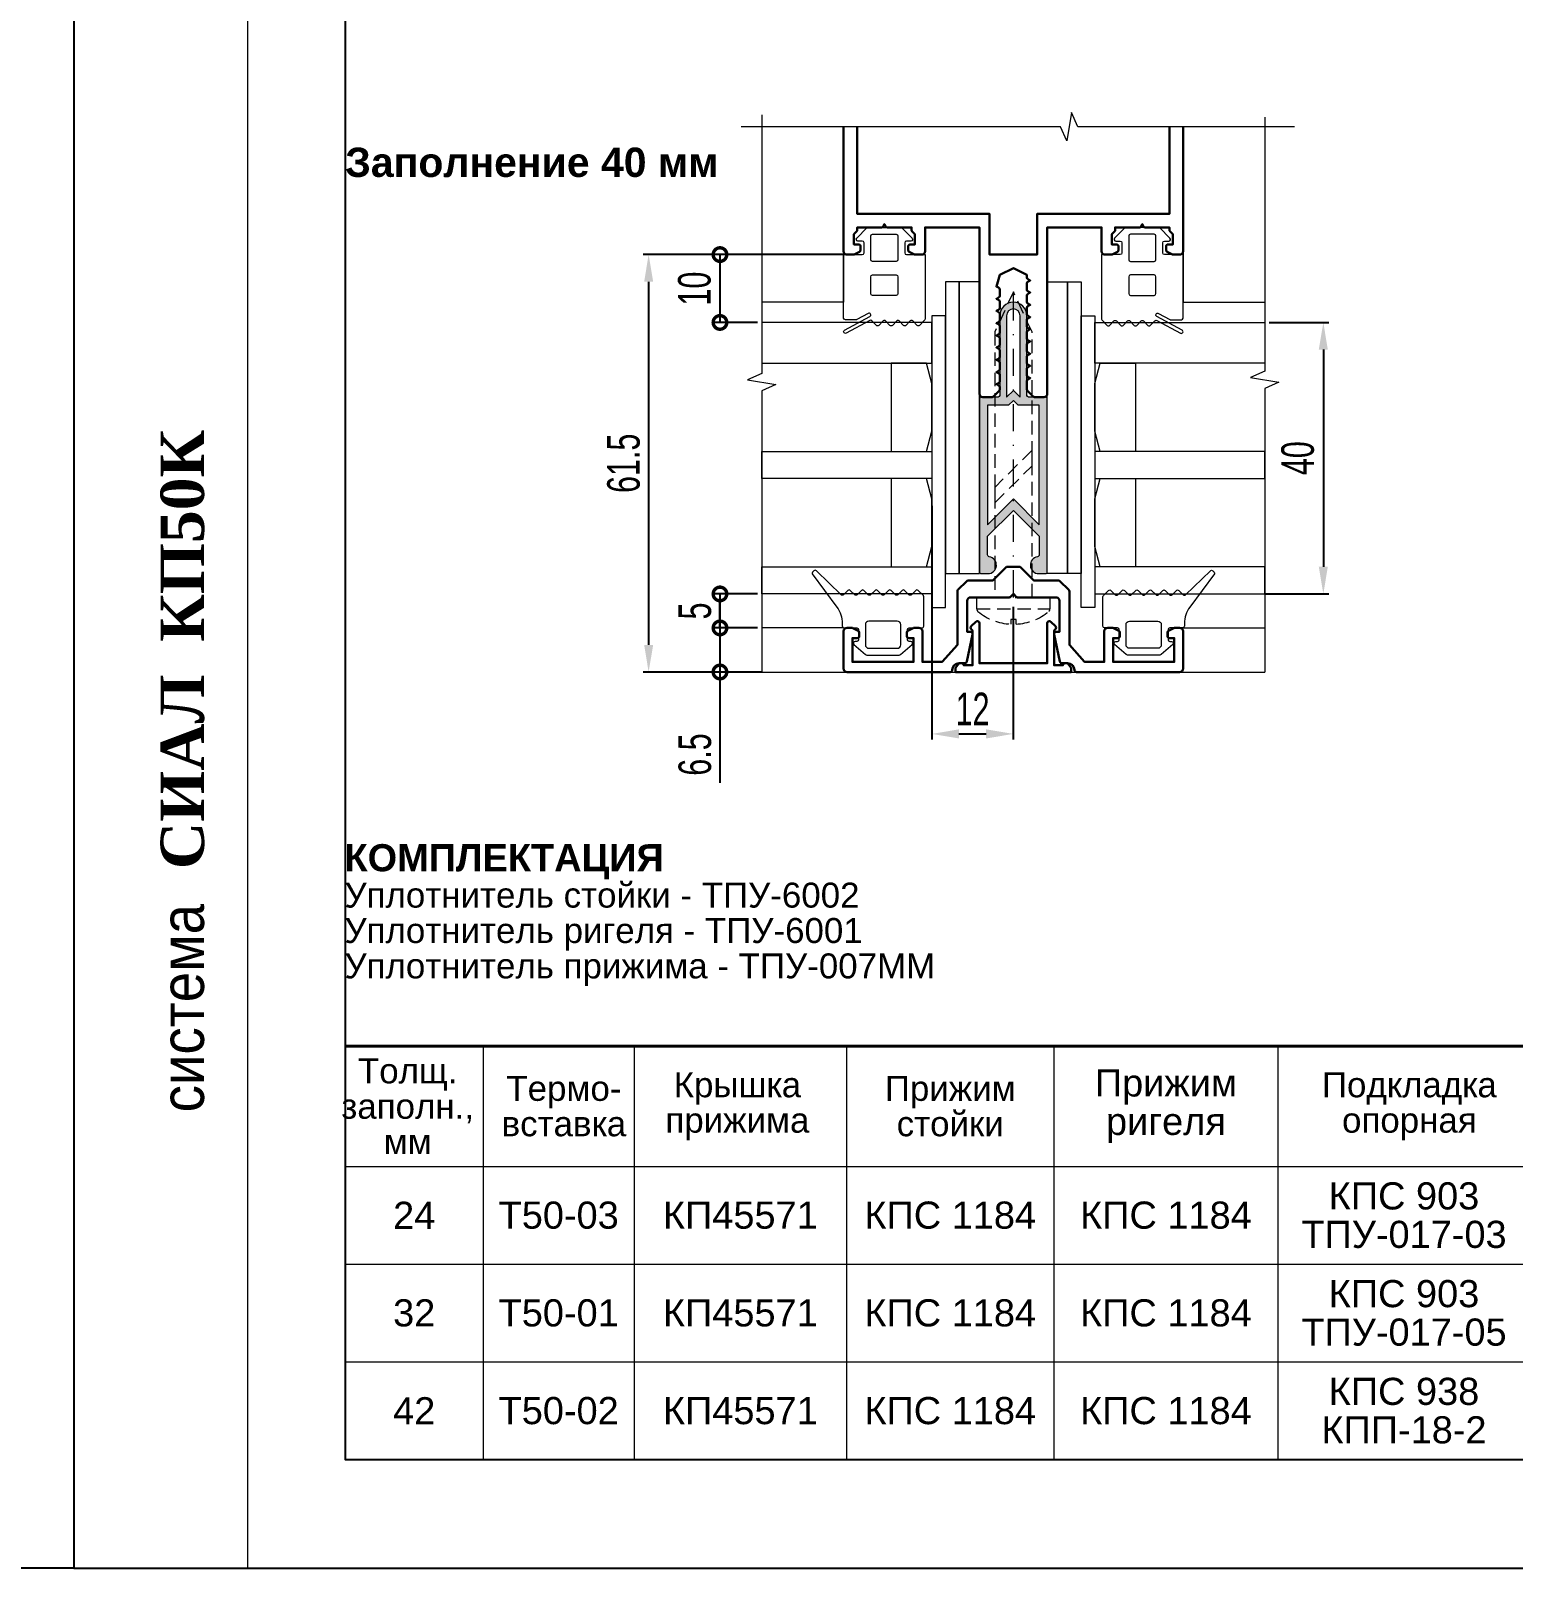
# Model space of a CAD drawing. Extents: x -37 to 8820, y -336 to 478.
# Drawn here: x 7346 to 7482.6, y 0 to 141.6 of the extents above; entities that cross this region are included whole.
import ezdxf
from ezdxf.enums import TextEntityAlignment as Align

# ---------------------------------------------------------------- set-up
doc = ezdxf.new("R2010")
doc.units = 0
doc.header["$LTSCALE"] = 5
doc.linetypes.add('DASHDOT', pattern=[1, 0.5, -0.25, 0, -0.25])
doc.linetypes.add('HIDDEN', pattern=[0.375, 0.25, -0.125])
doc.layers.get('0').update_dxf_attribs({"linetype": 'CONTINUOUS', "lineweight": 30})
doc.layers.get('DEFPOINTS').update_dxf_attribs({"linetype": 'CONTINUOUS'})
for name, color, linetype, lineweight in [('1', 6, 'DASHDOT', 13), ('2', 3, 'HIDDEN', 13), ('3', 1, 'CONTINUOUS', 20), ('Dimentions', 5, 'CONTINUOUS', 15), ('Glass', 5, 'CONTINUOUS', 20), ('Герлен', 7, 'CONTINUOUS', 60), ('Зигзаг', 1, 'CONTINUOUS', 15), ('Конструкции', 252, 'CONTINUOUS', 20), ('Подкладки', 1, 'CONTINUOUS', 20), ('Рамки', 1, 'CONTINUOUS', 15), ('Текстовый', 7, 'CONTINUOUS', 9), ('Уплотнители', 1, 'CONTINUOUS', 20), ('Штриховка', 1, 'CONTINUOUS', 5)]:
    doc.layers.add(name, color=color, linetype=linetype, lineweight=lineweight)
doc.layers.add('Скрытые', color=14, linetype='CONTINUOUS', plot=False)
doc.styles.add('3', font='RUSS.SHX', dxfattribs={"width": 0.7, "height": 3})
doc.styles.add('4', font='RUSS.shx', dxfattribs={"width": 0.7, "height": 3.5})
doc.styles.add('Каталожный', font='arial.ttf', dxfattribs={"height": 2.5})
doc.styles.add('Фирм', font='arial.ttf', dxfattribs={"height": 3.5})
doc.styles.add('Фирм5', font='timesbd.ttf', dxfattribs={"height": 4})
doc.dimstyles.new('MX1_6', dxfattribs={"dimtxt": 3, "dimasz": 2.5, "dimexe": 0.5, "dimexo": 0, "dimgap": 0.8, "dimtad": 1, "dimlfac": 1.6, "dimdsep": 46, "dimtxsty": '3', "dimcen": 0, "dimclrd": 256, "dimclre": 256, "dimclrt": 256, "dimaunit": 1, "dimadec": 0, "dimazin": 0, "dimtfac": 1, "dimtmove": 0, "dimatfit": 1, "dimfxl": 1, "dimtvp": 1, "dimtolj": 1, "dimtzin": 0, "dimarcsym": 0})

# ---------------------------------------------------------------- blocks, each defined once
blk = doc.blocks.new('*D259')
at = {"layer": 'DEFPOINTS', "color": 0, "linetype": 'Continuous', "transparency": 16777216}
for p in [(7460.07, 114.72), (7459.68, 89.72), (7465.07, 89.72)]:
    blk.add_point(p, dxfattribs=at)
at = {"layer": 'Dimentions', "linetype": 'Continuous', "lineweight": -2, "transparency": 16777216}
for p, q in [((7460.07, 114.72), (7465.57, 114.72)), ((7465.07, 112.22), (7465.07, 92.22)), ((7459.68, 89.72), (7465.57, 89.72))]:
    blk.add_line(p, q, dxfattribs=at)
at = {"layer": 'Dimentions', "linetype": 'Continuous', "transparency": 16777216}
for points in [[(7464.65, 112.22), (7465.48, 112.22), (7465.07, 114.72)], [(7464.65, 92.22), (7465.48, 92.22), (7465.07, 89.72)]]:
    blk.add_solid(points, dxfattribs=at)
at = {"layer": 'Dimentions', "linetype": 'Continuous', "transparency": 16777216, "insert": (7462.72, 102.22), "char_height": 3, "attachment_point": 5, "rotation": 90, "style": '3'}
blk.add_mtext('\\A1;40', dxfattribs=at)
blk = doc.blocks.new('_DotSmall')
at = {"color": 0, "linetype": 'ByBlock', "const_width": 0.5}
blk.add_lwpolyline([(-0.0625, 0, 1), (0.0625, 0, 1)], format="xyb", close=True, dxfattribs=at)
blk = doc.blocks.new('*D260')
at = {"layer": 'DEFPOINTS', "color": 0, "linetype": 'Continuous', "transparency": 16777216}
for p in [(7412.98, 89.72), (7409.51, 86.59), (7412.98, 86.59)]:
    blk.add_point(p, dxfattribs=at)
at = {"layer": 'Dimentions', "linetype": 'Continuous', "lineweight": -2, "transparency": 16777216}
for p, q in [((7412.98, 89.72), (7409.01, 89.72)), ((7409.51, 89.72), (7409.51, 86.59)), ((7412.98, 86.59), (7409.01, 86.59))]:
    blk.add_line(p, q, dxfattribs=at)
at = {"layer": 'Dimentions', "linetype": 'Continuous', "lineweight": -2, "transparency": 16777216, "xscale": 2.5, "yscale": 2.5, "zscale": 2.5}
for p, rotation in [((7409.51, 89.72), 90), ((7409.51, 86.59), 270)]:
    blk.add_blockref('_DotSmall', p, dxfattribs=dict(at, rotation=rotation))
at = {"layer": 'Dimentions', "linetype": 'Continuous', "transparency": 16777216, "insert": (7407.21, 88.15), "char_height": 3, "attachment_point": 5, "rotation": 90, "style": '3'}
blk.add_mtext('\\A1;5', dxfattribs=at)
blk = doc.blocks.new('*D261')
at = {"layer": 'DEFPOINTS', "color": 0, "linetype": 'Continuous', "transparency": 16777216}
for p in [(7412.98, 86.59), (7409.51, 82.53), (7413.37, 82.53)]:
    blk.add_point(p, dxfattribs=at)
at = {"layer": 'Dimentions', "linetype": 'Continuous', "lineweight": -2, "transparency": 16777216}
for p, q in [((7409.51, 86.59), (7409.51, 89.09)), ((7412.98, 86.59), (7409.01, 86.59)), ((7409.51, 86.59), (7409.51, 82.53)), ((7413.37, 82.53), (7409.01, 82.53)), ((7409.51, 82.53), (7409.51, 72.33))]:
    blk.add_line(p, q, dxfattribs=at)
at = {"layer": 'Dimentions', "linetype": 'Continuous', "lineweight": -2, "transparency": 16777216, "xscale": 2.5, "yscale": 2.5, "zscale": 2.5}
for p, rotation in [((7409.51, 86.59), 270), ((7409.51, 82.53), 90)]:
    blk.add_blockref('_DotSmall', p, dxfattribs=dict(at, rotation=rotation))
at = {"layer": 'Dimentions', "linetype": 'Continuous', "transparency": 16777216, "insert": (7407.21, 74.93), "char_height": 3, "attachment_point": 5, "rotation": 90, "style": '3'}
blk.add_mtext('\\A1;6.5', dxfattribs=at)
blk = doc.blocks.new('*D262')
at = {"layer": 'DEFPOINTS', "color": 0, "linetype": 'Continuous', "transparency": 16777216}
for p in [(7420.9, 120.97), (7409.51, 114.72), (7412.98, 114.72)]:
    blk.add_point(p, dxfattribs=at)
at = {"layer": 'Dimentions', "linetype": 'Continuous', "lineweight": -2, "transparency": 16777216}
for p, q in [((7420.9, 120.97), (7409.01, 120.97)), ((7409.51, 120.97), (7409.51, 114.72)), ((7412.98, 114.72), (7409.01, 114.72))]:
    blk.add_line(p, q, dxfattribs=at)
at = {"layer": 'Dimentions', "linetype": 'Continuous', "lineweight": -2, "transparency": 16777216, "xscale": 2.5, "yscale": 2.5, "zscale": 2.5}
for p, rotation in [((7409.51, 120.97), 90), ((7409.51, 114.72), 270)]:
    blk.add_blockref('_DotSmall', p, dxfattribs=dict(at, rotation=rotation))
at = {"layer": 'Dimentions', "linetype": 'Continuous', "transparency": 16777216, "insert": (7407.17, 117.84), "char_height": 3, "attachment_point": 5, "rotation": 90, "style": '3'}
blk.add_mtext('\\A1;10', dxfattribs=at)
blk = doc.blocks.new('*D263')
at = {"layer": 'DEFPOINTS', "color": 0, "linetype": 'Continuous', "transparency": 16777216}
for p in [(7413.19, 120.97), (7402.94, 82.53), (7413.37, 82.53)]:
    blk.add_point(p, dxfattribs=at)
at = {"layer": 'Dimentions', "linetype": 'Continuous', "lineweight": -2, "transparency": 16777216}
for p, q in [((7413.19, 120.97), (7402.44, 120.97)), ((7402.94, 118.47), (7402.94, 85.03)), ((7413.37, 82.53), (7402.44, 82.53))]:
    blk.add_line(p, q, dxfattribs=at)
at = {"layer": 'Dimentions', "linetype": 'Continuous', "transparency": 16777216}
for points in [[(7402.53, 118.47), (7403.36, 118.47), (7402.94, 120.97)], [(7402.53, 85.03), (7403.36, 85.03), (7402.94, 82.53)]]:
    blk.add_solid(points, dxfattribs=at)
at = {"layer": 'Dimentions', "linetype": 'Continuous', "transparency": 16777216, "insert": (7400.64, 101.75), "char_height": 3, "attachment_point": 5, "rotation": 90, "style": '3'}
blk.add_mtext('\\A1;61.5', dxfattribs=at)
blk = doc.blocks.new('KP45571')
at = {"lineweight": -2, "flags": 128}
blk.add_lwpolyline([(6.21, -5.01, -0.414214), (6.21, -5.44), (5.54, -6.11, -0.668179), (5, -5.88), (5, 0), (-5, 0), (-5, -5.88, -0.668179), (-5.54, -6.11), (-6.21, -5.44, -0.414214), (-6.21, -5.01), (-6, -4.8), (-6, 0.3), (-7.3, 0.3), (-7.3, 0.3, -0.414214), (-7.6, 0), (-8, 0), (-8.5, 0.7), (-8.5, 1.3), (8.5, 1.3), (8.5, 0.7), (8, 0), (7.6, 0, -0.414214), (7.3, 0.3), (6, 0.3), (6, -4.8)], format="xyb", close=True, dxfattribs=at)
at = {"layer": '3', "style": '4', "width": 0.7, "flags": 3}
blk.add_attdef('КП45571', (0, 1.3), '', height=3.5, dxfattribs=at)
blk = doc.blocks.new('*D1093')
at = {"layer": 'DEFPOINTS', "color": 0, "linetype": 'Continuous', "transparency": 16777216}
for p in [(7429.02, 97.84), (7436.52, 88.53), (7436.52, 76.83)]:
    blk.add_point(p, dxfattribs=at)
at = {"layer": 'Dimentions', "linetype": 'Continuous', "lineweight": -2, "transparency": 16777216}
for p, q in [((7429.02, 97.84), (7429.02, 76.33)), ((7436.52, 88.53), (7436.52, 76.33)), ((7431.52, 76.83), (7434.02, 76.83))]:
    blk.add_line(p, q, dxfattribs=at)
at = {"layer": 'Dimentions', "linetype": 'Continuous', "transparency": 16777216}
for points in [[(7431.52, 77.25), (7431.52, 76.41), (7429.02, 76.83)], [(7434.02, 77.25), (7434.02, 76.41), (7436.52, 76.83)]]:
    blk.add_solid(points, dxfattribs=at)
at = {"layer": 'Dimentions', "linetype": 'Continuous', "transparency": 16777216, "insert": (7432.77, 79.13), "char_height": 3, "attachment_point": 5, "style": '3'}
blk.add_mtext('\\A1;12', dxfattribs=at)

msp = doc.modelspace()

# ---------------------------------------------------------------- hatches: boundary and pattern name
at = {"layer": 'Штриховка'}
h = msp.add_hatch(color=256, dxfattribs=at)
edge = h.paths.add_edge_path(flags=16)
edge.add_line((7436.5242, 108.4651), (7437.1492, 107.8401))
edge.add_line((7437.1492, 107.8401), (7437.1492, 115.3401))
edge.add_arc((7436.5242, 115.3401), 0.625, 0, 180)
edge.add_line((7435.8992, 115.3401), (7435.8992, 107.8401))
edge.add_line((7435.8992, 107.8401), (7436.5242, 108.4651))
h.paths.add_polyline_path([(7436.9635, 107.0901), (7436.5242, 107.5294), (7436.0848, 107.0901), (7434.1492, 107.0901), (7434.1492, 96.0882), (7436.5242, 98.4632), (7438.8992, 96.0882), (7438.8992, 107.0901)], flags=16)
edge = h.paths.add_edge_path()
edge.add_line((7439.4617, 107.8401), (7437.9304, 107.8401))
edge.add_arc((7437.9304, 107.9963), 0.1562, 180, 270, ccw=False)
edge.add_line((7437.7742, 107.9963), (7437.7742, 112.0901))
edge.add_arc((7437.6804, 112.2151), 0.1562, 306.869898, 413.130102)
edge.add_line((7437.7742, 112.3401), (7437.7742, 115.3401))
edge.add_arc((7436.5242, 115.3401), 1.25, 0, 180)
edge.add_line((7435.2742, 115.3401), (7435.2742, 112.3401))
edge.add_arc((7435.3679, 112.2151), 0.1562, 126.869898, 233.130102)
edge.add_line((7435.2742, 112.0901), (7435.2742, 107.9963))
edge.add_arc((7435.1179, 107.9963), 0.1562, -90, 0, ccw=False)
edge.add_line((7435.1179, 107.8401), (7433.5867, 107.8401))
edge.add_arc((7433.5867, 107.6526), 0.1875, 90, 180)
edge.add_line((7433.3992, 107.6526), (7433.3992, 91.7776))
edge.add_arc((7433.5867, 91.7776), 0.1875, 180, 270)
edge.add_line((7433.5867, 91.5901), (7434.1804, 91.5901))
edge.add_arc((7434.1804, 92.3713), 0.7812, 270, 440.718201)
edge.add_arc((7434.3367, 93.3274), 0.1875, 180, 260.718201, ccw=False)
edge.add_line((7434.1492, 93.3274), (7434.1492, 95.0276))
edge.add_line((7434.1492, 95.0276), (7436.5242, 97.4026))
edge.add_line((7436.5242, 97.4026), (7438.8992, 95.0276))
edge.add_line((7438.8992, 95.0276), (7438.8992, 93.3274))
edge.add_arc((7438.7117, 93.3274), 0.1875, -80.718201, 0, ccw=False)
edge.add_arc((7438.8679, 92.3713), 0.7813, 99.281799, 270)
edge.add_line((7438.8679, 91.5901), (7439.4617, 91.5901))
edge.add_arc((7439.4617, 91.7776), 0.1875, 270, 360)
edge.add_line((7439.6492, 91.7776), (7439.6492, 107.6526))
edge.add_arc((7439.4617, 107.6526), 0.1875, 0, 90)

# ---------------------------------------------------------------- linework, layer by layer
msp.add_lwpolyline([(7420.8992, 132.7289), (7420.8992, 121.2776, 0.41421356), (7421.2117, 120.9651), (7421.7924, 120.9651, 0.11643382), (7421.8762, 120.9849), (7422.358, 121.2258, 0.28407904), (7422.4617, 121.3935), (7422.4617, 121.7151, 0.41421356), (7422.2742, 121.9026), (7421.8367, 121.9026), (7421.8367, 122.8401), (7422.0942, 123.0977, 0.19891237), (7422.1492, 123.2303), (7422.1492, 123.4651), (7424.377, 123.4651, 0.28407904), (7424.5447, 123.5687), (7424.6492, 123.7776), (7424.7536, 123.5687, 0.28407904), (7424.9213, 123.4651), (7427.1492, 123.4651), (7427.1492, 123.2303, 0.19891237), (7427.2041, 123.0977), (7427.4617, 122.8401), (7427.4617, 121.9026), (7427.0242, 121.9026, 0.41421356), (7426.8367, 121.7151), (7426.8367, 121.3935, 0.28407904), (7426.9403, 121.2258), (7427.4221, 120.9849, 0.11643382), (7427.5059, 120.9651), (7428.0867, 120.9651, 0.41421356), (7428.3992, 121.2776), (7428.3992, 123.4651), (7433.3992, 123.4651), (7433.3992, 108.1526, 0.41421356), (7433.7117, 107.8401), (7434.5715, 107.8401, 0.19891237), (7434.7041, 107.895), (7435.2192, 108.4102, 0.19891237), (7435.2742, 108.5428), (7435.2742, 108.7555, 0.28407904), (7435.1705, 108.9232), (7434.9617, 109.0276), (7435.1705, 109.132, 0.28407904), (7435.2742, 109.2997), (7435.2742, 109.8805, 0.28407904), (7435.1705, 110.0482), (7434.9617, 110.1526), (7435.1705, 110.257, 0.28407904), (7435.2742, 110.4247), (7435.2742, 111.0055, 0.28407904), (7435.1705, 111.1732), (7434.9617, 111.2776), (7435.1705, 111.382, 0.28407904), (7435.2742, 111.5497), (7435.2742, 112.1305, 0.28407904), (7435.1705, 112.2982), (7434.9617, 112.4026), (7435.1705, 112.507, 0.28407904), (7435.2742, 112.6747), (7435.2742, 113.2555, 0.28407904), (7435.1705, 113.4232), (7434.9617, 113.5276), (7435.1705, 113.632, 0.28407904), (7435.2742, 113.7997), (7435.2742, 114.3805, 0.28407904), (7435.1705, 114.5482), (7434.9617, 114.6526), (7435.1705, 114.757, 0.28407904), (7435.2742, 114.9247), (7435.2742, 115.5055, 0.28407904), (7435.1705, 115.6732), (7434.9617, 115.7776), (7435.1705, 115.882, 0.28407904), (7435.2742, 116.0497), (7435.2742, 116.6305, 0.28407904), (7435.1705, 116.7982), (7434.9617, 116.9026), (7435.1705, 117.007, 0.28407904), (7435.2742, 117.1747), (7435.2742, 117.7555, 0.28407904), (7435.1705, 117.9232), (7434.9617, 118.0276), (7435.2742, 119.0901), (7436.5242, 119.7151), (7437.7742, 119.0901), (7437.7742, 118.8622, 0.28407904), (7437.8778, 118.6945), (7438.0867, 118.5901), (7437.8778, 118.4857, 0.28407904), (7437.7742, 118.318), (7437.7742, 117.7372, 0.28407904), (7437.8778, 117.5695), (7438.0867, 117.4651), (7437.8778, 117.3607, 0.28407904), (7437.7742, 117.193), (7437.7742, 116.6122, 0.28407904), (7437.8778, 116.4445), (7438.0867, 116.3401), (7437.8778, 116.2357, 0.28407904), (7437.7742, 116.068), (7437.7742, 115.4872, 0.28407904), (7437.8778, 115.3195), (7438.0867, 115.2151), (7437.8778, 115.1107, 0.28407904), (7437.7742, 114.943), (7437.7742, 114.3622, 0.28407904), (7437.8778, 114.1945), (7438.0867, 114.0901), (7437.8778, 113.9857, 0.28407904), (7437.7742, 113.818), (7437.7742, 113.2372, 0.28407904), (7437.8778, 113.0695), (7438.0867, 112.9651), (7437.8778, 112.8607, 0.28407904), (7437.7742, 112.693), (7437.7742, 112.1122, 0.28407904), (7437.8778, 111.9445), (7438.0867, 111.8401), (7437.8778, 111.7357, 0.28407904), (7437.7742, 111.568), (7437.7742, 110.9872, 0.28407904), (7437.8778, 110.8195), (7438.0867, 110.7151), (7437.8778, 110.6107, 0.28407904), (7437.7742, 110.443), (7437.7742, 109.8622, 0.28407904), (7437.8778, 109.6945), (7438.0867, 109.5901), (7437.8778, 109.4857, 0.28407904), (7437.7742, 109.318), (7437.7742, 108.5428, 0.19891237), (7437.8291, 108.4102), (7438.3442, 107.895, 0.19891237), (7438.4768, 107.8401), (7439.3367, 107.8401, 0.41421356), (7439.6492, 108.1526), (7439.6492, 123.4651), (7444.6492, 123.4651), (7444.6492, 121.2776, 0.41421356), (7444.9617, 120.9651), (7445.5424, 120.9651, 0.11643382), (7445.6262, 120.9849), (7446.108, 121.2258, 0.28407904), (7446.2117, 121.3935), (7446.2117, 121.7151, 0.41421356), (7446.0242, 121.9026), (7445.5867, 121.9026), (7445.5867, 122.8401), (7445.8442, 123.0977, 0.19891237), (7445.8992, 123.2303), (7445.8992, 123.4651), (7448.127, 123.4651, 0.28407904), (7448.2947, 123.5687), (7448.3992, 123.7776), (7448.5036, 123.5687, 0.28407904), (7448.6713, 123.4651), (7450.8992, 123.4651), (7450.8992, 123.2303, 0.19891237), (7450.9541, 123.0977), (7451.2117, 122.8401), (7451.2117, 121.9026), (7450.7742, 121.9026, 0.41421356), (7450.5867, 121.7151), (7450.5867, 121.3935, 0.28407904), (7450.6903, 121.2258), (7451.1721, 120.9849, 0.11643382), (7451.2559, 120.9651), (7451.8367, 120.9651, 0.41421356), (7452.1492, 121.2776), (7452.1492, 132.7289)], format="xyb")
msp.add_lwpolyline([(7422.1492, 132.7289), (7422.1492, 124.7151), (7434.3367, 124.7151), (7434.3367, 120.9651), (7438.7117, 120.9651), (7438.7117, 124.7151), (7450.8992, 124.7151), (7450.8992, 132.7289)])
msp.add_lwpolyline([(7446.1492, 85.6526, 0.41421356), (7446.3367, 85.8401), (7446.3367, 86.1617, 0.28407904), (7446.233, 86.3294), (7445.7512, 86.5703, 0.11643382), (7445.6674, 86.5901), (7445.2117, 86.5901, 0.41421356), (7444.8992, 86.2776), (7444.8992, 83.4651), (7443.0867, 83.4651), (7441.6804, 85.0276), (7441.6804, 89.9499, 0.19891237), (7441.6255, 90.0825), (7440.7978, 90.9102, 0.19891237), (7440.6652, 90.9651), (7438.3992, 90.9651), (7437.2041, 92.1602, 0.19891237), (7437.0715, 92.2151), (7435.9768, 92.2151, 0.19891237), (7435.8442, 92.1602), (7434.6492, 90.9651), (7432.3831, 90.9651, 0.19891237), (7432.2505, 90.9102), (7431.4228, 90.0825, 0.19891237), (7431.3679, 89.9499), (7431.3679, 85.0276), (7429.9617, 83.4651), (7428.1492, 83.4651), (7428.1492, 86.2776, 0.41421356), (7427.8367, 86.5901), (7427.3809, 86.5901, 0.11643382), (7427.2971, 86.5703), (7426.8153, 86.3294, 0.28407904), (7426.7117, 86.1617), (7426.7117, 85.8401, 0.41421356), (7426.8992, 85.6526), (7427.3367, 85.6526), (7427.3367, 83.4651), (7421.7117, 83.4651), (7421.7117, 85.6526), (7422.1492, 85.6526, 0.41421356), (7422.3367, 85.8401), (7422.3367, 86.1617, 0.28407904), (7422.233, 86.3294), (7421.7512, 86.5703, 0.11643382), (7421.6674, 86.5901), (7421.2117, 86.5901, 0.41421356), (7420.8992, 86.2776), (7420.8992, 82.8401, 0.41421356), (7421.2117, 82.5276), (7430.7117, 82.5276, 0.41421356), (7430.8992, 82.7151, -0.41421356), (7431.5242, 83.3401), (7432.0553, 83.3401, 0.35411857), (7432.2387, 83.4886), (7432.7701, 85.9886, 0.47697553), (7432.5867, 86.2151), (7432.2742, 86.2151), (7432.2742, 89.0901, -0.41421356), (7432.5867, 89.4026), (7436.134, 89.4026, 0.19891237), (7436.2666, 89.4575), (7436.5242, 89.7151), (7436.7817, 89.4575, 0.19891237), (7436.9143, 89.4026), (7440.4617, 89.4026, -0.41421356), (7440.7742, 89.0901), (7440.7742, 86.2151), (7440.4617, 86.2151, 0.47697553), (7440.2782, 85.9886), (7440.8096, 83.4886, 0.35411857), (7440.993, 83.3401), (7441.5242, 83.3401, -0.41421356), (7442.1492, 82.7151, 0.41421356), (7442.3367, 82.5276), (7451.8367, 82.5276, 0.41421356), (7452.1492, 82.8401), (7452.1492, 86.2776, 0.41421356), (7451.8367, 86.5901), (7451.3809, 86.5901, 0.11643382), (7451.2971, 86.5703), (7450.8153, 86.3294, 0.28407904), (7450.7117, 86.1617), (7450.7117, 85.8401, 0.41421356), (7450.8992, 85.6526), (7451.3367, 85.6526), (7451.3367, 83.4651), (7445.7117, 83.4651), (7445.7117, 85.6526)], format="xyb", close=True)
at = {"layer": '1'}
msp.add_line((7436.5242, 89.4026), (7436.5242, 117.5276), dxfattribs=at)
at = {"layer": '2'}
msp.add_line((7433.1492, 88.3465), (7439.8992, 88.3465), dxfattribs=at)
for points in [[(7438.2429, 89.4026), (7438.2429, 113.8417), (7436.5242, 117.5276), (7434.8054, 113.8417), (7434.8054, 89.4026)], [(7434.8054, 98.0935), (7438.2429, 101.531), (7438.2429, 102.9633), (7434.8054, 99.5258)]]:
    msp.add_lwpolyline(points, close=True, dxfattribs=at)
msp.add_lwpolyline([(7436.2785, 86.9397, -0.16184886), (7433.2628, 88.1055, -0.22388754), (7433.1492, 88.3465), (7433.1492, 89.4026), (7439.8992, 89.4026), (7439.8992, 88.3465, -0.22388754), (7439.7855, 88.1055, -0.16184886), (7436.7698, 86.9397), (7436.7698, 87.3774), (7436.2785, 87.3774)], format="xyb", close=True, dxfattribs=at)
at = {"layer": '3'}
for points in [[(7426.9304, 85.3401, -0.41421356), (7426.7742, 85.4963), (7426.7742, 86.4338, -0.41421356), (7426.9304, 86.5901), (7428.1179, 86.5901, 0.41421356), (7428.2742, 86.7463), (7428.2742, 89.478, 0.19891237), (7428.2375, 89.5664), (7427.7596, 90.0443, 0.41421356), (7427.5387, 90.0443), (7427.1346, 89.6403, -0.41421356), (7426.9137, 89.6403), (7426.5096, 90.0443, 0.41421356), (7426.2887, 90.0443), (7425.8846, 89.6403, -0.41421356), (7425.6637, 89.6403), (7425.2596, 90.0443, 0.41421356), (7425.0387, 90.0443), (7424.6346, 89.6403, -0.41421356), (7424.4137, 89.6403), (7424.0096, 90.0443, 0.41421356), (7423.7887, 90.0443), (7423.3846, 89.6403, -0.41421356), (7423.1637, 89.6403), (7422.7596, 90.0443, 0.41421356), (7422.5387, 90.0443), (7422.1346, 89.6403, -0.41421356), (7421.9137, 89.6403), (7421.5096, 90.0443, 0.41421356), (7421.2887, 90.0443), (7420.8846, 89.6403, -0.41421356), (7420.6637, 89.6403), (7418.3846, 91.8546, 0.41421356), (7418.1637, 91.8546), (7418.0323, 91.7233, 0.29253821), (7417.9962, 91.5588), (7420.277, 88.5056, -0.16178775), (7420.7742, 87.0094), (7420.7742, 86.7776, 0.41421356), (7420.9617, 86.5901), (7422.1179, 86.5901, -0.41421356), (7422.2742, 86.4338), (7422.2742, 85.4963, -0.41421356), (7422.1179, 85.3401), (7421.9617, 85.3401, 0.66858666), (7421.8513, 85.0732), (7422.9159, 84.1357, 0.19861919), (7423.0263, 84.0901), (7426.022, 84.0901, 0.19861919), (7426.1324, 84.1357), (7427.197, 85.0732, 0.66858666), (7427.0867, 85.3401)], [(7446.1179, 85.3401, 0.41421356), (7446.2742, 85.4963), (7446.2742, 86.4338, 0.41421356), (7446.1179, 86.5901), (7444.9304, 86.5901, -0.41421356), (7444.7742, 86.7463), (7444.7742, 89.478, -0.19891237), (7444.8108, 89.5664), (7445.2887, 90.0443, -0.41421356), (7445.5096, 90.0443), (7445.9137, 89.6403, 0.41421356), (7446.1346, 89.6403), (7446.5387, 90.0443, -0.41421356), (7446.7596, 90.0443), (7447.1637, 89.6403, 0.41421356), (7447.3846, 89.6403), (7447.7887, 90.0443, -0.41421356), (7448.0096, 90.0443), (7448.4137, 89.6403, 0.41421356), (7448.6346, 89.6403), (7449.0387, 90.0443, -0.41421356), (7449.2596, 90.0443), (7449.6637, 89.6403, 0.41421356), (7449.8846, 89.6403), (7450.2887, 90.0443, -0.41421356), (7450.5096, 90.0443), (7450.9137, 89.6403, 0.41421356), (7451.1346, 89.6403), (7451.5387, 90.0443, -0.41421356), (7451.7596, 90.0443), (7452.1637, 89.6403, 0.41421356), (7452.3846, 89.6403), (7454.6637, 91.8546, -0.41421356), (7454.8846, 91.8546), (7455.016, 91.7233, -0.29253821), (7455.0521, 91.5588), (7452.7713, 88.5056, 0.16178775), (7452.2742, 87.0094), (7452.2742, 86.7776, -0.41421356), (7452.0867, 86.5901), (7450.9304, 86.5901, 0.41421356), (7450.7742, 86.4338), (7450.7742, 85.4963, 0.41421356), (7450.9304, 85.3401), (7451.0867, 85.3401, -0.66858666), (7451.197, 85.0732), (7450.1324, 84.1357, -0.19861919), (7450.022, 84.0901), (7447.0263, 84.0901, -0.19861919), (7446.9159, 84.1357), (7445.8513, 85.0732, -0.66858666), (7445.9617, 85.3401)], [(7423.2117, 84.7151), (7425.8367, 84.7151, 0.41421356), (7426.1492, 85.0276), (7426.1492, 86.9026, 0.41421356), (7425.8367, 87.2151), (7423.2117, 87.2151, 0.41421356), (7422.8992, 86.9026), (7422.8992, 85.0276, 0.41421356)], [(7449.8367, 84.7151), (7447.2117, 84.7151, -0.41421356), (7446.8992, 85.0276), (7446.8992, 86.9026, -0.41421356), (7447.2117, 87.2151), (7449.8367, 87.2151, -0.41421356), (7450.1492, 86.9026), (7450.1492, 85.0276, -0.41421356)]]:
    msp.add_lwpolyline(points, format="xyb", close=True, dxfattribs=at)
at = {"layer": 'Dimentions', "linetype": 'Continuous'}
msp.add_line((7366, 297), (7366, 0), dxfattribs=at)
at = {"layer": 'Glass'}
for points in [[(7413.3689, 110.9651), (7429.0242, 110.9651), (7429.0242, 114.7151), (7413.3689, 114.7151)], [(7459.6794, 110.9651), (7444.0241, 110.9651), (7444.0241, 114.7151), (7459.6794, 114.7151)], [(7428.5218, 110.9651), (7425.2742, 110.9651), (7425.2742, 102.8401), (7428.5218, 102.8401), (7429.0242, 104.7151), (7429.0242, 109.0901)], [(7444.5265, 110.9651), (7447.7741, 110.9651), (7447.7741, 102.8401), (7444.5265, 102.8401), (7444.0241, 104.7151), (7444.0241, 109.0901)], [(7413.3689, 102.8401), (7429.0242, 102.8401), (7429.0242, 100.3401), (7413.3689, 100.3401)], [(7459.6794, 102.8401), (7444.0241, 102.8401), (7444.0241, 100.3401), (7459.6794, 100.3401)], [(7428.5218, 100.3401), (7425.2742, 100.3401), (7425.2742, 92.2151), (7428.5218, 92.2151), (7429.0242, 94.0901), (7429.0242, 98.4651)], [(7444.5265, 100.3401), (7447.7741, 100.3401), (7447.7741, 92.2151), (7444.5265, 92.2151), (7444.0241, 94.0901), (7444.0241, 98.4651)], [(7413.3689, 92.2151), (7429.0242, 92.2151), (7429.0242, 89.7151), (7413.3689, 89.7151)], [(7459.6794, 92.2151), (7444.0242, 92.2151), (7444.0242, 89.7151), (7459.6794, 89.7151)]]:
    msp.add_lwpolyline(points, close=True, dxfattribs=at)
at = {"layer": 'Герлен', "lineweight": 40}
msp.add_line((7375, 48.0868), (7540, 48.0868), dxfattribs=at)
at = {"layer": 'Зигзаг'}
for points in [[(7462.4079, 132.7289), (7442.4668, 132.7289), (7441.8859, 134.0468), (7441.4503, 131.4341), (7440.8678, 132.7289), (7411.4684, 132.7289)], [(7413.3689, 133.8343), (7413.3689, 110.0202), (7412.051, 109.4394), (7414.6637, 109.0037), (7413.3689, 108.4212), (7413.3689, 82.5276)], [(7459.6794, 133.6273), (7459.6794, 110.2273), (7458.3615, 109.6464), (7460.9742, 109.2108), (7459.6794, 108.6283), (7459.6794, 82.5276)]]:
    msp.add_lwpolyline(points, dxfattribs=at)
at = {"layer": 'Конструкции'}
for p, q in [((7420.8992, 86.5901), (7413.3689, 86.5901)), ((7452.1492, 86.5901), (7459.6794, 86.5901)), ((7413.3689, 82.5276), (7459.6794, 82.5276))]:
    msp.add_line(p, q, dxfattribs=at)
for points in [[(7420.8992, 132.7289), (7420.8992, 116.5901), (7413.3689, 116.5901)], [(7452.1492, 132.7289), (7452.1492, 116.5901), (7459.6794, 116.5901)]]:
    msp.add_lwpolyline(points, dxfattribs=at)
at = {"layer": 'Подкладки'}
for points in [[(7430.2742, 91.5959), (7431.5242, 91.5959), (7431.5242, 118.4709), (7430.2742, 118.4709)], [(7433.3992, 118.4709), (7431.5242, 118.4709), (7431.5242, 91.5959), (7433.3992, 91.5959)], [(7439.6492, 118.4709), (7441.5242, 118.4709), (7441.5242, 91.5959), (7439.6492, 91.5959)], [(7442.7742, 91.5959), (7441.5242, 91.5959), (7441.5242, 118.4709), (7442.7742, 118.4709)], [(7429.0242, 88.4651), (7430.2742, 88.4651), (7430.2742, 115.3401), (7429.0242, 115.3401)], [(7444.0242, 88.4651), (7442.7742, 88.4651), (7442.7742, 115.3401), (7444.0242, 115.3401)]]:
    msp.add_lwpolyline(points, close=True, dxfattribs=at)
at = {"layer": 'Рамки'}
for p, q in [((7387.7124, 48.0868), (7387.7124, 10)), ((7401.604, 48.0868), (7401.604, 10)), ((7421.1643, 48.0868), (7421.1643, 10)), ((7440.2614, 48.0868), (7440.2614, 10)), ((7460.8864, 48.0868), (7460.8864, 10)), ((7375, 37), (7540, 37)), ((7375, 28), (7540, 28)), ((7375, 19), (7540, 19)), ((7375, 10), (7540, 10))]:
    msp.add_line(p, q, dxfattribs=at)
at = {"layer": 'Скрытые', "linetype": 'Continuous'}
for points in [[(7140, 297), (7350, 297), (7350, 0), (7140, 0)], [(7560, 297), (7350, 297), (7350, 0), (7560, 0)], [(7540, 10), (7540, 287), (7375, 287), (7375, 10)]]:
    msp.add_lwpolyline(points, close=True, dxfattribs=at)
at = {"layer": 'Уплотнители'}
for points in [[(7423.1684, 115.5509), (7422.1233, 114.984, -0.12491271), (7422.0488, 114.9651), (7421.0554, 114.9651, -0.41421356), (7420.8992, 115.1213), (7420.8992, 120.9651), (7422.6179, 120.9651, 0.41421356), (7422.7742, 121.1213), (7422.7742, 122.0588, 0.41421356), (7422.6179, 122.2151), (7422.2117, 122.2151, -0.66858666), (7422.1013, 122.4819), (7423.0409, 123.4194, -0.19861919), (7423.1513, 123.4651), (7426.147, 123.4651, -0.19861919), (7426.2574, 123.4194), (7427.197, 122.4819, -0.66858666), (7427.0867, 122.2151), (7426.6804, 122.2151, 0.41421356), (7426.5242, 122.0588), (7426.5242, 121.1213, 0.41421356), (7426.6804, 120.9651), (7428.3992, 120.9651), (7428.3992, 115.0298, -0.19891237), (7428.3534, 114.9193), (7427.8846, 114.4506, -0.41421356), (7427.6637, 114.4506), (7427.2596, 114.8546, 0.41421356), (7427.0387, 114.8546), (7426.6346, 114.4506, -0.41421356), (7426.4137, 114.4506), (7426.0096, 114.8546, 0.41421356), (7425.7887, 114.8546), (7425.3846, 114.4506, -0.41421356), (7425.1637, 114.4506), (7424.7596, 114.8546, 0.41421356), (7424.5387, 114.8546), (7424.1346, 114.4506, -0.41421356), (7423.9137, 114.4506), (7423.4816, 114.8826, 0.33207606), (7423.2966, 114.9095), (7421.1299, 113.734, -1), (7420.9809, 114.0087), (7423.3174, 115.2763, 1)], [(7449.8799, 115.5509), (7450.925, 114.984, 0.12491271), (7450.9995, 114.9651), (7451.9929, 114.9651, 0.41421356), (7452.1492, 115.1213), (7452.1492, 120.9651), (7450.4304, 120.9651, -0.41421356), (7450.2742, 121.1213), (7450.2742, 122.0588, -0.41421356), (7450.4304, 122.2151), (7450.8367, 122.2151, 0.66858666), (7450.947, 122.4819), (7450.0074, 123.4194, 0.19861919), (7449.897, 123.4651), (7446.9013, 123.4651, 0.19861919), (7446.7909, 123.4194), (7445.8513, 122.4819, 0.66858666), (7445.9617, 122.2151), (7446.3679, 122.2151, -0.41421356), (7446.5242, 122.0588), (7446.5242, 121.1213, -0.41421356), (7446.3679, 120.9651), (7444.6492, 120.9651), (7444.6492, 115.0298, 0.19891237), (7444.6949, 114.9193), (7445.1637, 114.4506, 0.41421356), (7445.3846, 114.4506), (7445.7887, 114.8546, -0.41421356), (7446.0096, 114.8546), (7446.4137, 114.4506, 0.41421356), (7446.6346, 114.4506), (7447.0387, 114.8546, -0.41421356), (7447.2596, 114.8546), (7447.6637, 114.4506, 0.41421356), (7447.8846, 114.4506), (7448.2887, 114.8546, -0.41421356), (7448.5096, 114.8546), (7448.9137, 114.4506, 0.41421356), (7449.1346, 114.4506), (7449.5667, 114.8826, -0.33207606), (7449.7517, 114.9095), (7451.9184, 113.734, 1), (7452.0674, 114.0087), (7449.7309, 115.2763, -1)], [(7423.5554, 122.8401), (7425.7429, 122.8401, -0.41421356), (7425.8992, 122.6838), (7425.8992, 120.4963, -0.41421356), (7425.7429, 120.3401), (7423.5554, 120.3401, -0.41421356), (7423.3992, 120.4963), (7423.3992, 122.6838, -0.41421356)], [(7449.4929, 122.8401), (7447.3054, 122.8401, 0.41421356), (7447.1492, 122.6838), (7447.1492, 120.4963, 0.41421356), (7447.3054, 120.3401), (7449.4929, 120.3401, 0.41421356), (7449.6492, 120.4963), (7449.6492, 122.6838, 0.41421356)], [(7423.5554, 119.0901), (7425.7429, 119.0901, -0.41421356), (7425.8992, 118.9338), (7425.8992, 117.3713, -0.41421356), (7425.7429, 117.2151), (7423.5554, 117.2151, -0.41421356), (7423.3992, 117.3713), (7423.3992, 118.9338, -0.41421356)], [(7449.4929, 119.0901), (7447.3054, 119.0901, 0.41421356), (7447.1492, 118.9338), (7447.1492, 117.3713, 0.41421356), (7447.3054, 117.2151), (7449.4929, 117.2151, 0.41421356), (7449.6492, 117.3713), (7449.6492, 118.9338, 0.41421356)], [(7439.4617, 107.8401), (7437.9304, 107.8401, -0.41421356), (7437.7742, 107.9963), (7437.7742, 112.0901, 0.5), (7437.7742, 112.3401), (7437.7742, 115.3401, 1), (7435.2742, 115.3401), (7435.2742, 112.3401, 0.5), (7435.2742, 112.0901), (7435.2742, 107.9963, -0.41421356), (7435.1179, 107.8401), (7433.5867, 107.8401, 0.41421356), (7433.3992, 107.6526), (7433.3992, 91.7776, 0.41421356), (7433.5867, 91.5901), (7434.1804, 91.5901, 0.92211283), (7434.3064, 93.1424, -0.36752318), (7434.1492, 93.3274), (7434.1492, 95.0276), (7436.5242, 97.4026), (7438.8992, 95.0276), (7438.8992, 93.3274, -0.36752318), (7438.7419, 93.1424, 0.92211283), (7438.8679, 91.5901), (7439.4617, 91.5901, 0.41421356), (7439.6492, 91.7776), (7439.6492, 107.6526, 0.41421356)], [(7436.5242, 108.4651), (7437.1492, 107.8401), (7437.1492, 115.3401, 1), (7435.8992, 115.3401), (7435.8992, 107.8401), (7436.5242, 108.4651)]]:
    msp.add_lwpolyline(points, format="xyb", close=True, dxfattribs=at)
msp.add_lwpolyline([(7436.9635, 107.0901), (7436.5242, 107.5294), (7436.0848, 107.0901), (7434.1492, 107.0901), (7434.1492, 96.0882), (7436.5242, 98.4632), (7438.8992, 96.0882), (7438.8992, 107.0901)], close=True, dxfattribs=at)

# ---------------------------------------------------------------- block references
at = {"xscale": 0.625, "yscale": 0.625, "zscale": 0.625, "rotation": 180}
msp.add_blockref('KP45571', (7436.5242, 83.3401), dxfattribs=at)

# ---------------------------------------------------------------- texts
at = {"layer": 'Текстовый', "style": 'Фирм5'}
msp.add_text('СИАЛ  КП50К', height=4, rotation=90, dxfattribs=at).set_placement((7362, 64.3724))
at = {"layer": 'Текстовый', "style": 'Фирм', "width": 0.9}
msp.add_text(' система ', height=4, rotation=90, dxfattribs=at).set_placement((7362, 51.5762), align=Align.CENTER)
at = {"layer": 'Текстовый', "linetype": 'Continuous', "insert": (7375, 130.8181), "char_height": 2.7, "width": 42.664921, "attachment_point": 1, "style": 'Каталожный'}
msp.add_mtext('\\pxql;{\\fArial|b1|i0|c204|p34;Заполнение 40 мм}', dxfattribs=at)
at = {"layer": 'Текстовый', "linetype": 'Continuous', "line_spacing_factor": 0.85, "style": 'Каталожный'}
for s, insert, char_height, width, attachment_point in [('\\P\\pxql;{\\fArial|b1|i0|c204|p34;КОМПЛЕКТАЦИЯ\\P\\pi-2,l2,r-2.0333,se1.0833,t4;\\fArial|b0|i0|c204|p34;\\H0.92x;Уплотнитель стойки - ТПУ-6002\\PУплотнитель ригеля - ТПУ-6001\\PУплотнитель прижима - ТПУ-007ММ}', (7374.934, 70.2198), 2.5, 66.020014, 1), ('Толщ.\\Pзаполн.,\\Pмм', (7380.7528, 42.5434), 2.3, 27.25, 5), ('Термо-\\Pвставка', (7395.1384, 42.5434), 2.3, 12.276865, 5), ('Крышка\\Pприжима', (7411.1156, 42.5434), 2.3, 27.25, 5), ('Прижим \\Pстойки', (7430.7128, 42.5434), 2.3, 19.097083, 5), ('Прижим ригеля', (7450.5739, 42.5434), 2.5, 20.625, 5), ('Подкладка опорная', (7472.9906, 42.5434), 2.3, 27.25, 5), ('КПС 903\\PТПУ-017-03', (7472.4952, 32.5), 2.5, 23.217592, 5), ('24', (7381.3562, 32.5), 2.5, 12.712441, 5), ('Т50-03', (7394.6582, 32.5), 2.5, 13.891532, 5), ('КП45571', (7411.3841, 32.5), 2.5, 19.560325, 5), ('КПС 1184', (7430.7128, 32.5), 2.5, 19.097083, 5), ('КПС 1184', (7450.5739, 32.5), 2.5, 20.625, 5), ('КПС 903\\PТПУ-017-05', (7472.4952, 23.5), 2.5, 23.217592, 5), ('32', (7381.3562, 23.5), 2.5, 12.712441, 5), ('Т50-01', (7394.6582, 23.5), 2.5, 13.891532, 5), ('КП45571', (7411.3841, 23.5), 2.5, 19.560325, 5), ('КПС 1184', (7430.7128, 23.5), 2.5, 19.097083, 5), ('КПС 1184', (7450.5739, 23.5), 2.5, 20.625, 5), ('КПС 938\\PКПП-18-2', (7472.4952, 14.5), 2.5, 23.217592, 5), ('42', (7381.3562, 14.5), 2.5, 12.712441, 5), ('Т50-02', (7394.6582, 14.5), 2.5, 13.891532, 5), ('КП45571', (7411.3841, 14.5), 2.5, 19.560325, 5), ('КПС 1184', (7430.7128, 14.5), 2.5, 19.097083, 5), ('КПС 1184', (7450.5739, 14.5), 2.5, 20.625, 5)]:
    msp.add_mtext(s, dxfattribs=dict(at, insert=insert, char_height=char_height, width=width, attachment_point=attachment_point))

# ---------------------------------------------------------------- dimensions: what is measured, and where the dimension line sits
at = {"layer": 'Dimentions', "linetype": 'Continuous'}
for base, p1, p2, picture, middle in [((7402.9443, 82.5276), (7413.1882, 120.968), (7413.3689, 82.5276), '*D263', (7400.6443, 101.7478)), ((7465.067, 89.7151), (7460.0693, 114.7151), (7459.6794, 89.7151), '*D259', (7462.7241, 102.2151))]:
    dim = msp.add_linear_dim(base=base, p1=p1, p2=p2, angle=90, dimstyle='MX1_6', dxfattribs=at)
    dim.commit()
    dim.dimension.update_dxf_attribs({"geometry": picture, "text_midpoint": middle})
for base, p1, p2, override, picture, middle in [((7409.5143, 114.718), (7420.8992, 120.9651), (7412.979, 114.718), {"dimdec": 0, "dimblk1": 'DotSmall', "dimblk2": 'DotSmall', "dimsah": 1}, '*D262', (7407.1715, 117.8415)), ((7409.5143, 86.5872), (7412.979, 89.7151), (7412.979, 86.5872), {"dimdec": 0, "dimblk1": 'DotSmall', "dimblk2": 'DotSmall', "dimsah": 1}, '*D260', (7407.2143, 88.1512)), ((7409.5143, 82.5276), (7412.979, 86.5872), (7413.3689, 82.5276), {"dimdec": 1, "dimblk1": 'DotSmall', "dimblk2": 'DotSmall', "dimsah": 1}, '*D261', (7407.2143, 74.9276))]:
    dim = msp.add_linear_dim(base=base, p1=p1, p2=p2, angle=90, dimstyle='MX1_6', override=override, dxfattribs=at)
    dim.commit()
    dim.dimension.update_dxf_attribs({"geometry": picture, "text_midpoint": middle})
dim = msp.add_linear_dim(base=(7436.5242, 76.83), p1=(7429.0242, 97.8401), p2=(7436.5242, 88.529), dimstyle='MX1_6', dxfattribs=at)
dim.commit()
dim.dimension.update_dxf_attribs({"geometry": '*D1093', "text_midpoint": (7432.7742, 79.13)})

doc.saveas('drawing.dxf')
